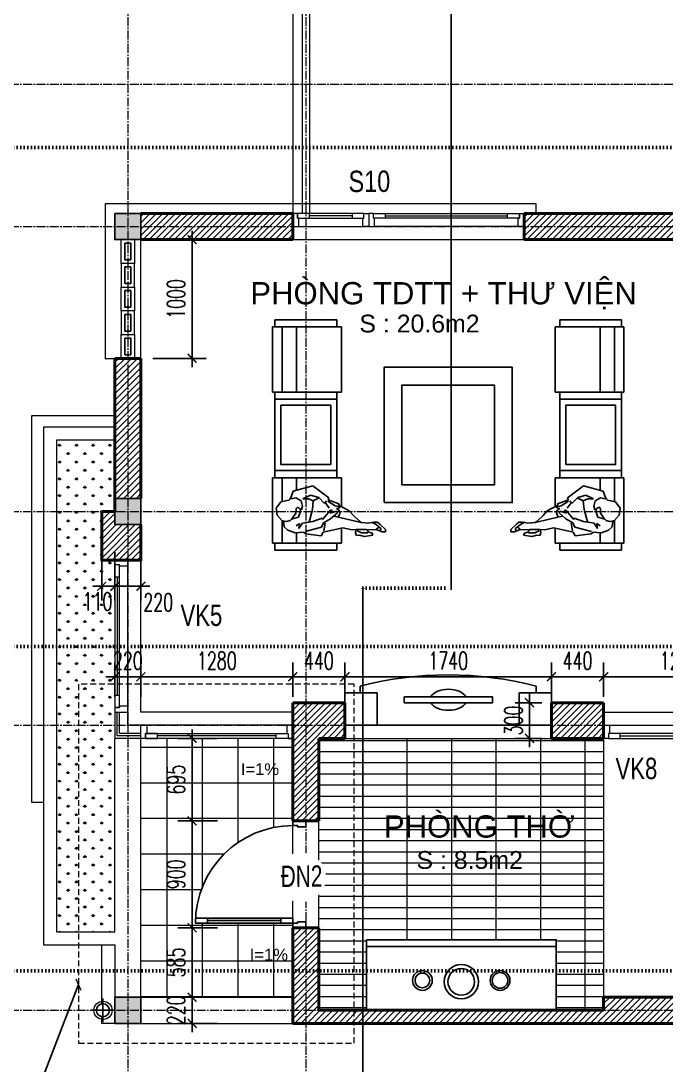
# Model space of a CAD drawing. Header units: millimetres. Extents: x -229618 to 2906, y -178063 to 96806.
# Drawn here: x -209554 to -204117, y -81235 to -72441 of the extents above; entities that cross this region are included whole.
import ezdxf
from ezdxf.enums import TextEntityAlignment as Align

# ---------------------------------------------------------------- set-up
doc = ezdxf.new("R2010")
doc.units = ezdxf.units.MM
doc.header["$LTSCALE"] = 200
doc.header["$MEASUREMENT"] = 0
doc.set_wipeout_variables(frame=1)
doc.header["$PDMODE"] = 3
doc.header["$PDSIZE"] = 50
for name, pattern in [('ACAD_ISO07W100', [3, 0, -3]), ('CENTER2', [1.125, 0.75, -0.125, 0.125, -0.125]), ('DASHED2', [0.375, 0.25, -0.125]), ('HIDDEN2', [0.1875, 0.125, -0.0625])]:
    doc.linetypes.add(name, pattern=pattern)
doc.layers.get('0').update_dxf_attribs({"color": 95, "linetype": 'CONTINUOUS'})
doc.layers.get('DEFPOINTS').update_dxf_attribs({"linetype": 'CONTINUOUS'})
for name, color, linetype, lineweight in [('cat', 1, 'CONTINUOUS', 40), ('hatch', 250, 'CONTINUOUS', 5), ('KH cat', 2, 'HIDDEN2', 50), ('khuat', 8, 'DASHED2', 15), ('nho', 252, 'CONTINUOUS', 15), ('thay', 7, 'CONTINUOUS', 18), ('tim', 18, 'CENTER2', 9)]:
    doc.layers.add(name, color=color, linetype=linetype, lineweight=lineweight)
for name, color, linetype in [('Cayxanh', 99, 'CONTINUOUS'), ('COT', 2, 'CONTINUOUS'), ('CUA', 145, 'CONTINUOUS'), ('DIM', 251, 'CONTINUOUS'), ('NETTHAY', 252, 'CONTINUOUS'), ('NOITHAT', 99, 'CONTINUOUS'), ('TEXT', 33, 'CONTINUOUS'), ('thong ke cua', 7, 'CONTINUOUS')]:
    doc.layers.add(name, color=color, linetype=linetype)
doc.styles.add('Aria H iso', font='Vharial_0.ttf')
doc.styles.add('Arial iso', font='vnarial_0.ttf')
doc.styles.add('Scale', font='vnsimli.shx', dxfattribs={"width": 0.65, "bigfont": 'bigfont.shx'})
doc.styles.add('T3', font='Vhavan_0.ttf', dxfattribs={"width": 0.8})
doc.dimstyles.new('Scale', dxfattribs={"dimscale": 75, "dimtxt": 2, "dimasz": 1, "dimexe": 1.6, "dimexo": 0, "dimgap": 0.8, "dimtad": 1, "dimdec": 0, "dimzin": 0, "dimdsep": 46, "dimtxsty": 'Scale', "dimblk": 'ARCHTICK', "dimcen": 0.1, "dimdle": 1, "dimclrd": 256, "dimclre": 256, "dimclrt": 3, "dimadec": 0, "dimazin": 0, "dimtfac": 1, "dimtdec": 0, "dimtix": 1, "dimtmove": 2, "dimatfit": 3, "dimldrblk": 'ARCHTICK', "dimfxl": 0, "dimtolj": 1, "dimtzin": 0, "dimarcsym": 0})

# ---------------------------------------------------------------- blocks, each defined once
blk = doc.blocks.new('bg-01')
at = {"layer": 'NOITHAT'}
for p, q in [((-540, 1940), (-20, 1940)), ((-540, 1880), (-540, 1940)), ((-20, 1940), (-20, 1880)), ((-580, 1880), (0, 1880)), ((-580, 1753.2), (-580, 1880)), ((-200, 1793.3), (-200, 1880)), ((-80, 1880), (-80, 1693.1)), ((0, 1880), (0, 1330)), ((-951.3, 1765.1), (-952.3, 1787.3)), ((-952.3, 1787.3), (-922.1, 1786.1)), ((-904.1, 1721.9), (-951.3, 1765.1)), ((-922.1, 1786.1), (-899.2, 1775.7)), ((-912, 1768.2), (-912.9, 1756.8)), ((-896.5, 1777.3), (-912, 1768.2)), ((-901.7, 1776.6), (-869.9, 1766.2)), ((-876, 1760.9), (-891.5, 1751.8)), ((-869.9, 1766.2), (-837.7, 1768.4)), ((-846, 1813.9), (-775.3, 1824.3)), ((-838, 1795.8), (-846, 1813.9)), ((-810, 1788), (-838, 1795.8)), ((-837.7, 1768.4), (-792.3, 1765)), ((-792.3, 1765), (-810, 1788)), ((-749, 1793.7), (-803.9, 1793.3)), ((-705.3, 1767.6), (-792.3, 1765)), ((-775.3, 1824.3), (-732.6, 1814.2)), ((-712.4, 1778.4), (-749, 1793.7)), ((-732.6, 1814.2), (-707.3, 1816.2)), ((-707.3, 1816.2), (-698.8, 1792.2)), ((-698.8, 1792.2), (-705.3, 1767.6)), ((-705.3, 1767.6), (-669.8, 1768.3)), ((-669.8, 1768.3), (-591.1, 1751)), ((-591.1, 1751), (-427.3, 1787.9)), ((-431.4, 1777.9), (-443.2, 1712.5)), ((-427.3, 1787.9), (-410, 1819.8)), ((-413.2, 1746.8), (-273.5, 1782.1)), ((-410, 1819.8), (-276.5, 1802.9)), ((-276.5, 1802.9), (-259.3, 1787.9)), ((-259.3, 1787.9), (-190.3, 1794.1)), ((-190.3, 1794.1), (-129.1, 1772.4)), ((-129.1, 1772.4), (-98.1, 1743.8)), ((-912.9, 1756.8), (-892.4, 1740.4)), ((-883.6, 1705.5), (-904.1, 1721.9)), ((-891.5, 1751.8), (-892.4, 1740.4)), ((-892.4, 1740.4), (-871.9, 1724.1)), ((-855.7, 1704.6), (-883.6, 1705.5)), ((-871.9, 1724.1), (-836.8, 1705.4)), ((-835.4, 1708.7), (-855.7, 1704.6)), ((-809.9, 1713.7), (-835.4, 1708.7)), ((-746.4, 1706.6), (-809.9, 1713.7)), ((-731.2, 1696.4), (-746.4, 1706.6)), ((-625.1, 1679.3), (-746.1, 1707.4)), ((-681.1, 1648), (-731.2, 1696.4)), ((-518.5, 1654.1), (-625.1, 1679.3)), ((-545.7, 1626.5), (-489.3, 1677.1)), ((-489.3, 1677.1), (-428.5, 1710.3)), ((-420.3, 1683.4), (-489.2, 1602.8)), ((-428.5, 1710.3), (-413.2, 1746.8)), ((-417.8, 1670.6), (-420.3, 1683.4)), ((-339, 1700.1), (-417.8, 1670.6)), ((-251.2, 1714.1), (-339, 1700.1)), ((-306.9, 1702.3), (-335.4, 1597)), ((-221.7, 1756.5), (-251.2, 1714.1)), ((-227, 1715.7), (-221.7, 1756.5)), ((-199.3, 1735.4), (-227, 1715.7)), ((-160.1, 1679.9), (-218.6, 1661.4)), ((-170.4, 1664.6), (-147.8, 1690.4)), ((-147.8, 1690.4), (-120.9, 1698.6)), ((-120.9, 1698.6), (-98.2, 1696.9)), ((-98.1, 1743.8), (-91.6, 1694.2)), ((-91.6, 1694.2), (-80.2, 1693.3)), ((-80.2, 1693.3), (-38.2, 1644.4)), ((-646.3, 1610), (-681.1, 1648)), ((-557.5, 1561), (-646.3, 1610)), ((-562.8, 1641.5), (-569.3, 1616.8)), ((-569.3, 1616.8), (-553.5, 1598.5)), ((-563.8, 1583.2), (-566.6, 1576.6)), ((-538.3, 1588.2), (-563.8, 1583.2)), ((-552.5, 1656.7), (-562.8, 1641.5)), ((-553.5, 1598.5), (-538.3, 1588.2)), ((-539.9, 1612.3), (-545.7, 1626.5)), ((-482.8, 1627.5), (-539.9, 1612.3)), ((-500.6, 1603.6), (-482.8, 1627.5)), ((-489.2, 1602.8), (-500.6, 1603.6)), ((-444.7, 1541.2), (-476.8, 1585.9)), ((-335.4, 1597), (-341.9, 1525.5)), ((-252.9, 1570.2), (-243.7, 1601.5)), ((-243.7, 1601.5), (-209.9, 1579.6)), ((-232, 1620.1), (-233.7, 1597.4)), ((-218.6, 1661.4), (-232, 1620.1)), ((-209.9, 1579.6), (-197.7, 1590.1)), ((-197.7, 1590.1), (-197, 1628.9)), ((-197, 1628.9), (-170.4, 1664.6)), ((-31.1, 1586.8), (-69.5, 1532.5)), ((-38.2, 1644.4), (-31.1, 1586.8)), ((-580, 1330), (-580, 1573.5)), ((-566.6, 1576.6), (-527.2, 1567.9)), ((-558.3, 1549.7), (-557.5, 1561)), ((-467.2, 1515.4), (-558.3, 1549.7)), ((-527.2, 1567.9), (-466.4, 1526.8)), ((-474.2, 1498.8), (-467.2, 1515.4)), ((-340, 1399.6), (-474.2, 1498.8)), ((-438.6, 1546.4), (-455, 1525.9)), ((-388.5, 1498.1), (-438.6, 1546.4)), ((-319.3, 1476.9), (-388.5, 1498.1)), ((-341.9, 1525.5), (-387.2, 1501.4)), ((-341.9, 1525.5), (-302.1, 1508.7)), ((-255.2, 1508.7), (-319.3, 1476.9)), ((-302.1, 1508.7), (-255.2, 1508.7)), ((-240.2, 1525.8), (-252.9, 1570.2)), ((-196.5, 1499.7), (-240.2, 1525.8)), ((-140.8, 1511.5), (-196.5, 1499.7)), ((-151.6, 1504.3), (-173.3, 1443.1)), ((-138, 1518.2), (-151.6, 1504.3)), ((-69.5, 1532.5), (-138, 1518.2)), ((-80, 1530.3), (-80, 1330)), ((-173.3, 1443.1), (-340, 1399.6)), ((-200, 1330), (-200, 1436.1)), ((0, 1330), (-580, 1330)), ((-540, 1270), (-540, 1330)), ((-20, 1330), (-20, 1270)), ((-20, 1270), (-540, 1270)), ((-20, 670), (-540, 670)), ((-540, 670), (-540, 610)), ((-20, 610), (-20, 670)), ((0, 610), (-580, 610)), ((-580, 610), (-580, 60)), ((-200, 610), (-200, 60)), ((-80, 60), (-80, 610)), ((0, 60), (0, 610)), ((-580, 60), (0, 60)), ((-540, 60), (-540, 0)), ((-540, 0), (-20, 0)), ((-20, 0), (-20, 60))]:
    blk.add_line(p, q, dxfattribs=at)
for points in [[(-540, 1270), (-540, 670), (-20, 670), (-20, 1270)], [(-490, 1220), (-490, 720), (-70, 720), (-70, 1220)]]:
    blk.add_lwpolyline(points, close=True, dxfattribs=at)
blk = doc.blocks.new('A$C683C62BB')
at = {"layer": 'NOITHAT', "linetype": 'Continuous'}
blk.add_lwpolyline([(1032, 370), (1032, 284), (-250, 284), (-250, 370)], close=True, dxfattribs=at)
for start_param, end_param in [(0.284761, 2.856832), (3.426353, 5.998425)]:
    blk.add_ellipse((391, 327), major_axis=(265, 0), ratio=0.577146, start_param=start_param, end_param=end_param, dxfattribs=at)
blk = doc.blocks.new('A$C3A57312A')
at = {"layer": 'NOITHAT'}
for p, q in [((140, 376), (140, 0)), ((140, 376), (516, 376)), ((316, 376), (316, 456)), ((516, 0), (516, 376)), ((2540, 376), (2164, 376)), ((2164, 0), (2164, 376)), ((2364, 376), (2364, 456)), ((2540, 376), (2540, 0)), ((140, 0), (2540, 0))]:
    blk.add_line(p, q, dxfattribs=at)
blk.add_arc((1340, -3519), 4104, 75.5513, 104.4487, dxfattribs=at)
at = {"layer": 'NETTHAY', "xscale": 0.8, "yscale": 0.8, "zscale": 0.8}
blk.add_blockref('A$C683C62BB', (1025, 35), dxfattribs=at)
blk = doc.blocks.new('A$C49A5561F')
at = {"layer": 'CUA'}
blk.add_line((-830, 60), (-210, 60), dxfattribs=at)
for points in [[(-70, 850), (-70, 860), (-110, 860), (-110, 900), (0, 900), (0, 850)], [(-930, 80), (-930, 40), (-110, 40), (-110, 80)], [(-930, 80), (-930, 40), (-830, 40), (-830, 80)], [(-210, 80), (-210, 40), (-110, 40), (-110, 80)], [(-70, 50), (-70, 40), (-110, 40), (-110, 0), (0, 0), (0, 50)]]:
    blk.add_lwpolyline(points, close=True, dxfattribs=at)
blk.add_arc((-110, 40), 820, 90, 180, dxfattribs=at)
blk = doc.blocks.new('_ArchTick')
at = {"color": 0, "linetype": 'ByBlock', "const_width": 0.15}
blk.add_lwpolyline([(-0.5, -0.5), (0.5, 0.5)], dxfattribs=at)
blk = doc.blocks.new('*D1952')
at = {"layer": 'DEFPOINTS', "color": 0, "linetype": 'Continuous'}
for p in [(-208763, -76915.1), (-208543, -76915.1), (-208763, -77202.9)]:
    blk.add_point(p, dxfattribs=at)
at = {"layer": 'DIM', "linetype": 'Continuous', "lineweight": -2}
for p, q in [((-208763, -76915.1), (-208763, -77322.9)), ((-208543, -76915.1), (-208543, -77322.9)), ((-208468, -77202.9), (-208838, -77202.9))]:
    blk.add_line(p, q, dxfattribs=at)
at = {"layer": 'DIM', "linetype": 'Continuous', "lineweight": -2, "xscale": 75, "yscale": 75, "zscale": 75, "rotation": 180}
blk.add_blockref('_ArchTick', (-208763, -77202.9), dxfattribs=at)
at = {"layer": 'DIM', "linetype": 'Continuous', "lineweight": -2, "xscale": 75, "yscale": 75, "zscale": 75}
blk.add_blockref('_ArchTick', (-208543, -77202.9), dxfattribs=at)
at = {"layer": 'DIM', "color": 3, "linetype": 'Continuous', "insert": (-208396.6, -77337.9), "char_height": 150, "attachment_point": 5, "style": 'Scale'}
blk.add_mtext('\\A1;220', dxfattribs=at)
blk = doc.blocks.new('*D1953')
at = {"layer": 'DEFPOINTS', "color": 0, "linetype": 'Continuous'}
for p in [(-208873, -76915.1), (-208763, -76915.1), (-208873, -77202.9)]:
    blk.add_point(p, dxfattribs=at)
at = {"layer": 'DIM', "linetype": 'Continuous', "lineweight": -2}
for p, q in [((-208873, -76915.1), (-208873, -77322.9)), ((-208763, -76915.1), (-208763, -77322.9)), ((-208873, -77202.9), (-208948, -77202.9)), ((-208763, -77202.9), (-208873, -77202.9)), ((-208763, -77202.9), (-208688, -77202.9))]:
    blk.add_line(p, q, dxfattribs=at)
at = {"layer": 'DIM', "linetype": 'Continuous', "lineweight": -2, "xscale": 75, "yscale": 75, "zscale": 75}
blk.add_blockref('_ArchTick', (-208873, -77202.9), dxfattribs=at)
at = {"layer": 'DIM', "linetype": 'Continuous', "lineweight": -2, "xscale": 75, "yscale": 75, "zscale": 75, "rotation": 180}
blk.add_blockref('_ArchTick', (-208763, -77202.9), dxfattribs=at)
at = {"layer": 'DIM', "color": 3, "linetype": 'Continuous', "insert": (-208908.4, -77330.4), "char_height": 150, "attachment_point": 5, "style": 'Scale'}
blk.add_mtext('\\A1;110', dxfattribs=at)
blk = doc.blocks.new('*D1959')
at = {"layer": 'DEFPOINTS', "color": 0, "linetype": 'Continuous'}
for p in [(-204643, -77964.7), (-204643, -78132.4), (-203363, -78132.4)]:
    blk.add_point(p, dxfattribs=at)
at = {"layer": 'DIM', "linetype": 'Continuous', "lineweight": -2}
for p, q in [((-204643, -78132.4), (-204643, -77844.7)), ((-203363, -78132.4), (-203363, -77844.7)), ((-203288, -77964.7), (-204718, -77964.7))]:
    blk.add_line(p, q, dxfattribs=at)
at = {"layer": 'DIM', "linetype": 'Continuous', "lineweight": -2, "xscale": 75, "yscale": 75, "zscale": 75, "rotation": 180}
blk.add_blockref('_ArchTick', (-204643, -77964.7), dxfattribs=at)
at = {"layer": 'DIM', "linetype": 'Continuous', "lineweight": -2, "xscale": 75, "yscale": 75, "zscale": 75}
blk.add_blockref('_ArchTick', (-203363, -77964.7), dxfattribs=at)
at = {"layer": 'DIM', "color": 3, "linetype": 'Continuous', "insert": (-204003, -77829.7), "char_height": 150, "attachment_point": 5, "style": 'Scale'}
blk.add_mtext('\\A1;1280', dxfattribs=at)
blk = doc.blocks.new('*D1960')
at = {"layer": 'DEFPOINTS', "color": 0, "linetype": 'Continuous'}
for p in [(-205083, -77964.7), (-205083, -78132.4), (-204643, -78132.4)]:
    blk.add_point(p, dxfattribs=at)
at = {"layer": 'DIM', "linetype": 'Continuous', "lineweight": -2}
for p, q in [((-205083, -78132.4), (-205083, -77844.7)), ((-204643, -78132.4), (-204643, -77844.7)), ((-204568, -77964.7), (-205158, -77964.7))]:
    blk.add_line(p, q, dxfattribs=at)
at = {"layer": 'DIM', "linetype": 'Continuous', "lineweight": -2, "xscale": 75, "yscale": 75, "zscale": 75, "rotation": 180}
blk.add_blockref('_ArchTick', (-205083, -77964.7), dxfattribs=at)
at = {"layer": 'DIM', "linetype": 'Continuous', "lineweight": -2, "xscale": 75, "yscale": 75, "zscale": 75}
blk.add_blockref('_ArchTick', (-204643, -77964.7), dxfattribs=at)
at = {"layer": 'DIM', "color": 3, "linetype": 'Continuous', "insert": (-204863, -77829.7), "char_height": 150, "attachment_point": 5, "style": 'Scale'}
blk.add_mtext('\\A1;440', dxfattribs=at)
blk = doc.blocks.new('*D1961')
at = {"layer": 'DEFPOINTS', "color": 0, "linetype": 'Continuous'}
for p in [(-206823, -77964.7), (-206823, -78132.4), (-205083, -78132.4)]:
    blk.add_point(p, dxfattribs=at)
at = {"layer": 'DIM', "linetype": 'Continuous', "lineweight": -2}
for p, q in [((-206823, -78132.4), (-206823, -77844.7)), ((-205083, -78132.4), (-205083, -77844.7)), ((-205008, -77964.7), (-206898, -77964.7))]:
    blk.add_line(p, q, dxfattribs=at)
at = {"layer": 'DIM', "linetype": 'Continuous', "lineweight": -2, "xscale": 75, "yscale": 75, "zscale": 75, "rotation": 180}
blk.add_blockref('_ArchTick', (-206823, -77964.7), dxfattribs=at)
at = {"layer": 'DIM', "linetype": 'Continuous', "lineweight": -2, "xscale": 75, "yscale": 75, "zscale": 75}
blk.add_blockref('_ArchTick', (-205083, -77964.7), dxfattribs=at)
at = {"layer": 'DIM', "color": 3, "linetype": 'Continuous', "insert": (-205953, -77829.7), "char_height": 150, "attachment_point": 5, "style": 'Scale'}
blk.add_mtext('\\A1;1740', dxfattribs=at)
blk = doc.blocks.new('*D1962')
at = {"layer": 'DEFPOINTS', "color": 0, "linetype": 'Continuous'}
for p in [(-207263, -77964.7), (-207263, -78132.4), (-206823, -78132.4)]:
    blk.add_point(p, dxfattribs=at)
at = {"layer": 'DIM', "linetype": 'Continuous', "lineweight": -2}
for p, q in [((-207263, -78132.4), (-207263, -77844.7)), ((-206823, -78132.4), (-206823, -77844.7)), ((-206748, -77964.7), (-207338, -77964.7))]:
    blk.add_line(p, q, dxfattribs=at)
at = {"layer": 'DIM', "linetype": 'Continuous', "lineweight": -2, "xscale": 75, "yscale": 75, "zscale": 75, "rotation": 180}
blk.add_blockref('_ArchTick', (-207263, -77964.7), dxfattribs=at)
at = {"layer": 'DIM', "linetype": 'Continuous', "lineweight": -2, "xscale": 75, "yscale": 75, "zscale": 75}
blk.add_blockref('_ArchTick', (-206823, -77964.7), dxfattribs=at)
at = {"layer": 'DIM', "color": 3, "linetype": 'Continuous', "insert": (-207043, -77829.7), "char_height": 150, "attachment_point": 5, "style": 'Scale'}
blk.add_mtext('\\A1;440', dxfattribs=at)
blk = doc.blocks.new('*D1963')
at = {"layer": 'DEFPOINTS', "color": 0, "linetype": 'Continuous'}
for p in [(-208543, -77964.7), (-208543, -78132.4), (-207263, -78132.4)]:
    blk.add_point(p, dxfattribs=at)
at = {"layer": 'DIM', "linetype": 'Continuous', "lineweight": -2}
for p, q in [((-208543, -78132.4), (-208543, -77844.7)), ((-207263, -78132.4), (-207263, -77844.7)), ((-207188, -77964.7), (-208618, -77964.7))]:
    blk.add_line(p, q, dxfattribs=at)
at = {"layer": 'DIM', "linetype": 'Continuous', "lineweight": -2, "xscale": 75, "yscale": 75, "zscale": 75, "rotation": 180}
blk.add_blockref('_ArchTick', (-208543, -77964.7), dxfattribs=at)
at = {"layer": 'DIM', "linetype": 'Continuous', "lineweight": -2, "xscale": 75, "yscale": 75, "zscale": 75}
blk.add_blockref('_ArchTick', (-207263, -77964.7), dxfattribs=at)
at = {"layer": 'DIM', "color": 3, "linetype": 'Continuous', "insert": (-207903, -77829.7), "char_height": 150, "attachment_point": 5, "style": 'Scale'}
blk.add_mtext('\\A1;1280', dxfattribs=at)
blk = doc.blocks.new('*D1964')
at = {"layer": 'DEFPOINTS', "color": 0, "linetype": 'Continuous'}
for p in [(-208763, -77964.7), (-208763, -78132.4), (-208543, -78132.4)]:
    blk.add_point(p, dxfattribs=at)
at = {"layer": 'DIM', "linetype": 'Continuous', "lineweight": -2}
for p, q in [((-208763, -78132.4), (-208763, -77844.7)), ((-208543, -78132.4), (-208543, -77844.7)), ((-208763, -77964.7), (-208838, -77964.7)), ((-208543, -77964.7), (-208763, -77964.7)), ((-208543, -77964.7), (-208468, -77964.7))]:
    blk.add_line(p, q, dxfattribs=at)
at = {"layer": 'DIM', "linetype": 'Continuous', "lineweight": -2, "xscale": 75, "yscale": 75, "zscale": 75}
blk.add_blockref('_ArchTick', (-208763, -77964.7), dxfattribs=at)
at = {"layer": 'DIM', "linetype": 'Continuous', "lineweight": -2, "xscale": 75, "yscale": 75, "zscale": 75, "rotation": 180}
blk.add_blockref('_ArchTick', (-208543, -77964.7), dxfattribs=at)
at = {"layer": 'DIM', "color": 3, "linetype": 'Continuous', "insert": (-208653, -77829.7), "char_height": 150, "attachment_point": 5, "style": 'Scale'}
blk.add_mtext('\\A1;220', dxfattribs=at)
blk = doc.blocks.new('*D1965')
at = {"layer": 'DEFPOINTS', "color": 0, "linetype": 'Continuous'}
for p in [(-208111.6, -80663.2), (-207896.9, -80663.2), (-207896.9, -80883.2)]:
    blk.add_point(p, dxfattribs=at)
at = {"layer": 'DIM', "linetype": 'Continuous', "lineweight": -2}
for p, q in [((-208111.6, -80663.2), (-208111.6, -80588.2)), ((-207896.9, -80663.2), (-208231.6, -80663.2)), ((-208111.6, -80883.2), (-208111.6, -80663.2)), ((-207896.9, -80883.2), (-208231.6, -80883.2)), ((-208111.6, -80883.2), (-208111.6, -80958.2))]:
    blk.add_line(p, q, dxfattribs=at)
at = {"layer": 'DIM', "linetype": 'Continuous', "lineweight": -2, "xscale": 75, "yscale": 75, "zscale": 75}
for p, rotation in [((-208111.6, -80663.2), 270), ((-208111.6, -80883.2), 90)]:
    blk.add_blockref('_ArchTick', p, dxfattribs=dict(at, rotation=rotation))
at = {"layer": 'DIM', "color": 3, "linetype": 'Continuous', "insert": (-208246.6, -80773.2), "char_height": 150, "attachment_point": 5, "rotation": 90, "style": 'Scale'}
blk.add_mtext('\\A1;220', dxfattribs=at)
blk = doc.blocks.new('*D1966')
at = {"layer": 'DEFPOINTS', "color": 0, "linetype": 'Continuous'}
for p in [(-208111.6, -80078.2), (-207896.9, -80078.2), (-207896.9, -80663.2)]:
    blk.add_point(p, dxfattribs=at)
at = {"layer": 'DIM', "linetype": 'Continuous', "lineweight": -2}
for p, q in [((-208111.6, -80738.2), (-208111.6, -80003.2)), ((-207896.9, -80078.2), (-208231.6, -80078.2)), ((-207896.9, -80663.2), (-208231.6, -80663.2))]:
    blk.add_line(p, q, dxfattribs=at)
at = {"layer": 'DIM', "linetype": 'Continuous', "lineweight": -2, "xscale": 75, "yscale": 75, "zscale": 75}
for p, rotation in [((-208111.6, -80078.2), 90), ((-208111.6, -80663.2), 270)]:
    blk.add_blockref('_ArchTick', p, dxfattribs=dict(at, rotation=rotation))
at = {"layer": 'DIM', "color": 3, "linetype": 'Continuous', "insert": (-208246.6, -80370.7), "char_height": 150, "attachment_point": 5, "rotation": 90, "style": 'Scale'}
blk.add_mtext('\\A1;585', dxfattribs=at)
blk = doc.blocks.new('*D1967')
at = {"layer": 'DEFPOINTS', "color": 0, "linetype": 'Continuous'}
for p in [(-208111.6, -79178.2), (-207896.9, -79178.2), (-207896.9, -80078.2)]:
    blk.add_point(p, dxfattribs=at)
at = {"layer": 'DIM', "linetype": 'Continuous', "lineweight": -2}
for p, q in [((-208111.6, -80153.2), (-208111.6, -79103.2)), ((-207896.9, -79178.2), (-208231.6, -79178.2)), ((-207896.9, -80078.2), (-208231.6, -80078.2))]:
    blk.add_line(p, q, dxfattribs=at)
at = {"layer": 'DIM', "linetype": 'Continuous', "lineweight": -2, "xscale": 75, "yscale": 75, "zscale": 75}
for p, rotation in [((-208111.6, -79178.2), 90), ((-208111.6, -80078.2), 270)]:
    blk.add_blockref('_ArchTick', p, dxfattribs=dict(at, rotation=rotation))
at = {"layer": 'DIM', "color": 3, "linetype": 'Continuous', "insert": (-208246.6, -79628.2), "char_height": 150, "attachment_point": 5, "rotation": 90, "style": 'Scale'}
blk.add_mtext('\\A1;900', dxfattribs=at)
blk = doc.blocks.new('*D1968')
at = {"layer": 'DEFPOINTS', "color": 0, "linetype": 'Continuous'}
for p in [(-208111.6, -78483.2), (-207896.9, -78483.2), (-207896.9, -79178.2)]:
    blk.add_point(p, dxfattribs=at)
at = {"layer": 'DIM', "linetype": 'Continuous', "lineweight": -2}
for p, q in [((-208111.6, -79253.2), (-208111.6, -78408.2)), ((-207896.9, -78483.2), (-208231.6, -78483.2)), ((-207896.9, -79178.2), (-208231.6, -79178.2))]:
    blk.add_line(p, q, dxfattribs=at)
at = {"layer": 'DIM', "linetype": 'Continuous', "lineweight": -2, "xscale": 75, "yscale": 75, "zscale": 75}
for p, rotation in [((-208111.6, -78483.2), 90), ((-208111.6, -79178.2), 270)]:
    blk.add_blockref('_ArchTick', p, dxfattribs=dict(at, rotation=rotation))
at = {"layer": 'DIM', "color": 3, "linetype": 'Continuous', "insert": (-208246.6, -78830.7), "char_height": 150, "attachment_point": 5, "rotation": 90, "style": 'Scale'}
blk.add_mtext('\\A1;695', dxfattribs=at)
blk = doc.blocks.new('*D1969')
at = {"layer": 'DEFPOINTS', "color": 0, "linetype": 'Continuous'}
for p in [(-208441.7, -74283.2), (-208111.6, -74283.2), (-208441.7, -75283.2)]:
    blk.add_point(p, dxfattribs=at)
at = {"layer": 'DIM', "linetype": 'Continuous', "lineweight": -2}
for p, q in [((-208111.6, -75358.2), (-208111.6, -74208.2)), ((-208441.7, -74283.2), (-207991.6, -74283.2)), ((-208441.7, -75283.2), (-207991.6, -75283.2))]:
    blk.add_line(p, q, dxfattribs=at)
at = {"layer": 'DIM', "linetype": 'Continuous', "lineweight": -2, "xscale": 75, "yscale": 75, "zscale": 75}
for p, rotation in [((-208111.6, -74283.2), 90), ((-208111.6, -75283.2), 270)]:
    blk.add_blockref('_ArchTick', p, dxfattribs=dict(at, rotation=rotation))
at = {"layer": 'DIM', "color": 3, "linetype": 'Continuous', "insert": (-208246.6, -74783.2), "char_height": 150, "attachment_point": 5, "rotation": 90, "style": 'Scale'}
blk.add_mtext('\\A1;1000', dxfattribs=at)
blk = doc.blocks.new('*D1971')
at = {"layer": 'DEFPOINTS', "color": 0, "linetype": 'Continuous'}
for p in [(-205268.3, -78183.2), (-205162.8, -78183.2), (-205162.8, -78483.2)]:
    blk.add_point(p, dxfattribs=at)
at = {"layer": 'DIM', "linetype": 'Continuous', "lineweight": -2}
for p, q in [((-205268.3, -78183.2), (-205268.3, -78108.2)), ((-205162.8, -78183.2), (-205388.3, -78183.2)), ((-205268.3, -78483.2), (-205268.3, -78183.2)), ((-205162.8, -78483.2), (-205388.3, -78483.2)), ((-205268.3, -78483.2), (-205268.3, -78558.2))]:
    blk.add_line(p, q, dxfattribs=at)
at = {"layer": 'DIM', "linetype": 'Continuous', "lineweight": -2, "xscale": 75, "yscale": 75, "zscale": 75}
for p, rotation in [((-205268.3, -78183.2), 270), ((-205268.3, -78483.2), 90)]:
    blk.add_blockref('_ArchTick', p, dxfattribs=dict(at, rotation=rotation))
at = {"layer": 'DIM', "color": 3, "linetype": 'Continuous', "insert": (-205403.3, -78333.2), "char_height": 150, "attachment_point": 5, "rotation": 90, "style": 'Scale'}
blk.add_mtext('\\A1;300', dxfattribs=at)
blk = doc.blocks.new('tn')
at = {"layer": 'DIM', "linetype": 'Continuous'}
for p, q in [((-0.4, 100), (-0.4, -100)), ((99.6, 0), (-99.6, 0))]:
    blk.add_line(p, q, dxfattribs=at)
at = {"layer": 'TEXT', "linetype": 'Continuous'}
blk.add_circle((-0.4, 0), 55, dxfattribs=at)
blk = doc.blocks.new('kh cua')
at = {"ltscale": 600}
blk.add_wipeout([(0, 210.4), (-65, 200.1), (-123.6, 170.2), (-170.2, 123.6), (-200.1, 65), (-210.4, 0), (-200.1, -65), (-170.2, -123.6), (-123.6, -170.2), (-65, -200.1), (0, -210.4), (65, -200.1), (123.6, -170.2), (170.2, -123.6), (200.1, -65), (210.4, 0), (200.1, 65), (170.2, 123.6), (123.6, 170.2), (65, 200.1)], dxfattribs=at).dxf.layer = 'thong ke cua'
at = {"layer": 'thong ke cua', "color": 1, "style": 'T3', "width": 0.973787}
blk.add_attdef('AA', text='', height=180, rotation=0.31566, dxfattribs=at).set_placement((-171.5, -80.9), (179.8, -78.9), align=Align.FIT)

msp = doc.modelspace()

# ---------------------------------------------------------------- hatches: boundary and pattern name
at = {"layer": 'Cayxanh', "linetype": 'Continuous'}
h = msp.add_hatch(dxfattribs=at)
h.set_pattern_fill('GRASS', color=256, scale=100, style=0)
h.set_pattern_definition([(270, (28077.07, -152656.78), (-70.710678, -70.710678), [18.75, -122.671356]), (315, (28077.07, -152656.78), (-70.71068, -70.71068), [18.75, -81.25]), (225, (28077.07, -152656.78), (-70.71068, 70.71068), [18.75, -81.25])])
h.paths.add_polyline_path([(-208763, -78483.2), (-208763, -80113.2), (-209253, -80113.2), (-209253, -75973.2), (-208763, -75973.2), (-208763, -76573.2), (-208873, -76573.2), (-208873, -76983.2), (-208763, -76983.2)])
at = {"layer": 'hatch', "linetype": 'Continuous'}
h = msp.add_hatch(dxfattribs=at)
h.set_pattern_fill('ANSI31', color=256, scale=300, style=0)
h.set_pattern_definition([(45, (-235340.12, -37193.56), (-26.516504, 26.516504), [])])
h.paths.add_polyline_path([(-204643, -74063.2), (-205313, -74063.2), (-205313, -74283.2), (-204643, -74283.2)])
h.paths.add_polyline_path([(-199653, -73083.2), (-200743, -73083.2), (-200743, -72973.2), (-199653, -72973.2)])
h.paths.add_polyline_path([(-199653, -72973.2), (-200743, -72973.2), (-200743, -72863.2), (-199653, -72863.2)])
h.paths.add_polyline_path([(-203443, -74283.2), (-203473, -74283.2), (-203473, -74063.2), (-203443, -74063.2)])
h.paths.add_polyline_path([(-200743, -76383.2), (-200963, -76383.2), (-200963, -76353.2), (-200743, -76353.2)])
h.paths.add_polyline_path([(-196763, -76683.2), (-198643, -76683.2), (-198643, -76968.2), (-198863, -76968.2), (-198863, -76683.2), (-199053, -76683.2), (-199053, -76573.2), (-198863, -76573.2), (-198863, -76463.2), (-196763, -76463.2)])
h.paths.add_polyline_path([(-195343, -76463.2), (-195563, -76463.2), (-195563, -75263.2), (-195343, -75263.2)])
h.paths.add_polyline_path([(-196543, -75863.2), (-196763, -75863.2), (-196763, -73083.2), (-196543, -73083.2)])
h.paths.add_polyline_path([(-196763, -73083.2), (-197853, -73083.2), (-197853, -72863.2), (-196763, -72863.2)])
h.paths.add_polyline_path([(-200963, -73083.2), (-202273, -73083.2), (-202273, -72863.2), (-200963, -72863.2)])
h.paths.add_polyline_path([(-200743, -76353.2), (-200963, -76353.2), (-200963, -76138.2), (-200853, -76138.2), (-200853, -73083.2), (-200743, -73083.2)])
h.paths.add_polyline_path([(-199953, -76683.2), (-200743, -76683.2), (-200743, -76463.2), (-200143, -76463.2), (-200143, -76573.2), (-199953, -76573.2)])
h.paths.add_polyline_path([(-203143, -74813.2), (-203363, -74813.2), (-203363, -74283.2), (-203143, -74283.2)])
h.paths.add_polyline_path([(-207263, -74283.2), (-208543, -74283.2), (-208543, -74063.2), (-207263, -74063.2)])
h.paths.add_polyline_path([(-204643, -74063.2), (-203473, -74063.2), (-203473, -74283.2), (-204643, -74283.2)])
h.paths.add_polyline_path([(-208873, -75283.2), (-208763, -75283.2), (-208873, -75291)])
h.paths.add_polyline_path([(-208763, -76463.2), (-208763, -75283.2), (-208543, -75283.2), (-208543, -76463.2)])
h.paths.add_polyline_path([(-208873, -76983.2), (-208873, -76573.2), (-208763, -76573.2), (-208763, -76683.2), (-208543, -76683.2), (-208543, -76983.2)])
h.paths.add_polyline_path([(-196763, -76463.3), (-196543, -76463.3), (-196543, -76683.3), (-196763, -76683.3)])
h.paths.add_polyline_path([(-203363, -74283.2), (-203443, -74283.2), (-203443, -74063.2), (-203363, -74063.2)])
h.paths.add_polyline_path([(-200963, -76463.2), (-200963, -76383.2), (-200743, -76383.2), (-200743, -76463.2)])
h = msp.add_hatch(dxfattribs=at)
h.set_pattern_fill('BT', color=256, scale=100, style=0)
h.set_pattern_definition([(0, (83.29, 12.83), (0, 100), [0, -100]), (0, (12.65, 56.06), (0, 100), [0, -100]), (0, (15.78, 38.46), (0, 100), [0, -100]), (0, (51, 46.67), (0, 100), [0, -100]), (0, (32.02, 75.43), (0, 100), [0, -100]), (0, (26.93, 62.72), (0, 100), [0, -100]), (0, (35.94, 84.04), (0, 100), [0, -100]), (0, (22.04, 92.45), (0, 100), [0, -100]), (0, (41.22, 70.54), (0, 100), [0, -100]), (0, (9.13, 70.93), (0, 100), [0, -100]), (0, (73.12, 71.32), (0, 100), [0, -100]), (0, (87.6, 74.06), (0, 100), [0, -100]), (0, (80.16, 63.89), (0, 100), [0, -100]), (0, (82.32, 50.2), (0, 100), [0, -100]), (0, (56.29, 62.13), (0, 100), [0, -100]), (0, (55.51, 34.55), (0, 100), [0, -100]), (0, (55.51, 25.94), (0, 100), [0, -100]), (0, (8.15, 23.98), (0, 100), [0, -100]), (0, (47.68, 35.72), (0, 100), [0, -100]), (0, (48.07, 2.46), (0, 100), [0, -100]), (0, (37.31, 23.79), (0, 100), [0, -100]), (0, (38.09, 14), (0, 100), [0, -100]), (0, (25.17, 6.77), (0, 100), [0, -100]), (0, (31.83, 20.07), (0, 100), [0, -100]), (0, (27.13, 24.18), (0, 100), [0, -100]), (45, (79.99, 21.105), (0, 100.00003), [8, -133.4214]), (135, (85.65, 26.76), (-100.00003, 0), [8, -133.4214]), (270, (79.99, 32.42), (100, -2e-14), [11.3137, -88.6863]), (180, (76.52, 22.38), (-1e-14, -100), [12, -88]), (270, (64.52, 22.38), (100, -2e-14), [12, -88]), (45, (64.52, 10.38), (0, 100.00003), [16.9706, -124.4508]), (90, (39.51, 29.29), (-100, 6e-15), [16.8, -83.2]), (180, (39.51, 46.09), (-1e-14, -100), [16.8, -83.2]), (315, (22.714, 46.095), (100.00003, -2e-14), [23.7588, -117.6626]), (135, (25.28, 11.31), (-100.00003, 0), [7, -134.4214]), (225, (20.33, 16.26), (-1e-14, -100.00003), [7, -134.4214]), (0, (15.38, 11.31), (0, 100), [9.8995, -90.1005]), (0, (61.83, 78.92), (0, 100), [13.75, -86.25]), (90, (75.58, 78.92), (-100, 6e-15), [13.75, -86.25]), (225, (75.584, 92.67), (-1e-14, -100.00003), [19.4454, -121.9759]), (270, (50.27, 80.91), (100, -2e-14), [12.5, -87.5]), (0, (50.27, 68.41), (0, 100), [12.5, -87.5]), (135, (62.77, 68.41), (-100.00003, 0), [17.6777, -123.7437]), (45, (56.63, 84.76), (0, 100.00003), [8.5, -132.9214]), (135, (62.64, 90.77), (-100.00003, 0), [8.5, -132.9214]), (270, (56.63, 96.78), (100, -2e-14), [12.0208, -87.9792]), (135, (17.366, 77.56), (-100.00003, 0), [14.1421, -127.2792]), (0, (7.37, 77.56), (0, 100), [10, -90]), (270, (7.37, 87.56), (100, -2e-14), [10, -90]), (45, (0, 0), (-49.497475, 49.497475), []), (45, (35, 0), (-49.497475, 49.497475), [])])
h.paths.add_polyline_path([(-208763, -74063.2), (-208543, -74063.2), (-208543, -74283.2), (-208763, -74283.2)])
h.paths.add_polyline_path([(-208763, -80663.2), (-208543, -80663.2), (-208543, -80883.2), (-208763, -80883.2)])
h.paths.add_polyline_path([(-208763, -76683.2), (-208543, -76683.2), (-208543, -76463.2), (-208763, -76463.2)])
h.paths.add_polyline_path([(-195563, -76463.2), (-195343, -76463.2), (-195343, -76683.2), (-195563, -76683.2)])
h.paths.add_polyline_path([(-195563, -80663.2), (-195343, -80663.2), (-195343, -80883.2), (-195563, -80883.2)])
h.paths.add_polyline_path([(-196763, -72863.2), (-196543, -72863.2), (-196543, -73083.2), (-196763, -73083.2)])
h.paths.add_polyline_path([(-203363, -80883.2), (-203363, -80663.2), (-203143, -80663.2), (-203143, -80883.2)])
h.paths.add_polyline_path([(-200743, -80663.2), (-200743, -80883.2), (-200963, -80883.2), (-200963, -80663.2)])
h.paths.add_polyline_path([(-203363, -74283.2), (-203363, -74063.2), (-203143, -74063.2), (-203143, -74283.2)])
h.paths.add_polyline_path([(-200743, -72863.2), (-200743, -73083.2), (-200963, -73083.2), (-200963, -72863.2)])
h.paths.add_polyline_path([(-200963, -76463.2), (-200743, -76463.2), (-200743, -76683.2), (-200963, -76683.2)])
h.paths.add_polyline_path([(-203363, -78263.2), (-203143, -78263.2), (-203143, -78483.2), (-203363, -78483.2)])
h = msp.add_hatch(dxfattribs=at)
h.set_pattern_fill('ANSI31', color=256, scale=300, style=0)
h.set_pattern_definition([(45, (-235340.12, -76518.56), (-26.516504, 26.516504), [])])
h.paths.add_polyline_path([(-203143, -80663.2), (-203253, -80663.2), (-203253, -79383.2), (-203143, -79383.2)])
h.paths.add_polyline_path([(-200633, -80883.2), (-200663, -80883.2), (-200663, -80663.2), (-200633, -80663.2)], flags=17)
h.paths.add_polyline_path([(-203443, -80883.2), (-203473, -80883.2), (-203473, -80663.2), (-203443, -80663.2)])
h.paths.add_polyline_path([(-198643, -80663.2), (-198863, -80663.2), (-198863, -80563.2), (-198643, -80563.2)], flags=17)
h.paths.add_polyline_path([(-207043, -80773.2), (-204643, -80773.2), (-204643, -80663.2), (-203473, -80663.2), (-203473, -80883.2), (-207263, -80883.2), (-207263, -80078.2), (-207043, -80078.2)])
h.paths.add_polyline_path([(-200963, -80883.2), (-203143, -80883.2), (-203143, -80663.2), (-200963, -80663.2)])
h.paths.add_polyline_path([(-194743, -80063.2), (-195563, -80063.2), (-195563, -79843.2), (-194743, -79843.2)])
h.paths.add_polyline_path([(-203143, -76683.2), (-203363, -76683.2), (-203363, -76138.2), (-203143, -76138.2)])
h.paths.add_polyline_path([(-207263, -78183.2), (-206823, -78183.2), (-206823, -78483.2), (-207043, -78483.2), (-207043, -79178.2), (-207263, -79178.2)])
h.paths.add_polyline_path([(-205083, -78183.2), (-204643, -78183.2), (-204643, -78483.2), (-205083, -78483.2)])
h.paths.add_polyline_path([(-198863, -79563.2), (-198863, -77868.2), (-198643, -77868.2), (-198643, -79563.2)])
h.paths.add_polyline_path([(-200963, -78293.2), (-200853, -78293.2), (-200853, -80283.2), (-199963, -80283.2), (-199963, -80663.2), (-198643, -80663.2), (-198643, -80883.2), (-200633, -80883.2), (-200633, -80663.2), (-200073, -80663.2), (-200073, -80393.2), (-200853, -80393.2), (-200853, -80663.2), (-200963, -80663.2)])
h.paths.add_polyline_path([(-200743, -78293.2), (-200963, -78293.2), (-200963, -78183.2), (-200743, -78183.2)])
h.paths.add_polyline_path([(-199993, -78293.2), (-198863, -78293.2), (-198863, -78183.2), (-199993, -78183.2)])
h.paths.add_polyline_path([(-203363, -80883.2), (-203443, -80883.2), (-203443, -80663.2), (-203363, -80663.2)])
h.paths.add_polyline_path([(-200663, -80883.2), (-200743, -80883.2), (-200743, -80663.2), (-200663, -80663.2)], flags=17)
h.paths.add_polyline_path([(-198642.7, -80773.2), (-195563, -80773.2), (-195563, -80883.2), (-198642.7, -80883.2)])
h = msp.add_hatch(dxfattribs=at)
h.set_pattern_fill('ANSI37', color=256, scale=2400, angle=45, style=0)
h.set_pattern_definition([(270, (28077.07, -152656.78), (-300, -6e-14), []), (180, (28077.07, -152656.78), (-6e-14, 300), [])])
h.paths.add_polyline_path([(-207263, -80663.2), (-208543, -80663.2), (-208543, -80223.2), (-208543, -78483.2), (-207263, -78483.2), (-207263, -79178.2), (-207263, -79218.2, 0.399992), (-208082.1, -79998.2), (-208083, -79998.2), (-208083, -80038.2), (-207263, -80038.2), (-207263, -80078.2)])
h = msp.add_hatch(dxfattribs=at)
h.set_pattern_fill('GRATE', color=256, scale=3000, style=0)
h.set_pattern_definition([(0, (28077.07, -152656.78), (0, -93.75), []), (270, (28077.07, -152656.78), (-375, -2e-14), [])])
h.paths.add_polyline_path([(-204643, -80773.2), (-205043, -80773.2), (-205043, -80179.7), (-206643, -80179.7), (-206643, -80773.2), (-207043, -80773.2), (-207043, -80078.2), (-207043, -79178.2), (-207043, -78483.2), (-204643, -78483.2)])

# ---------------------------------------------------------------- linework, layer by layer
at = {"layer": 'cat', "linetype": 'Continuous'}
for p, q in [((-208543, -74063.2), (-207263, -74063.2)), ((-207263, -74063.2), (-208543, -74063.2)), ((-207263, -74063.2), (-207263, -74283.2)), ((-205313, -74283.2), (-205313, -74063.2)), ((-205313, -74063.2), (-203143, -74063.2)), ((-207263, -74283.2), (-208543, -74283.2)), ((-207263, -74283.2), (-208543, -74283.2)), ((-205313, -74283.2), (-203363, -74283.2)), ((-208543, -75283.2), (-208763, -75283.2)), ((-208543, -76463.2), (-208543, -75283.2)), ((-207263, -78183.2), (-207263, -79178.2)), ((-207263, -78183.2), (-206823, -78183.2)), ((-206823, -78183.2), (-206823, -78483.2)), ((-205083, -78183.2), (-204643, -78183.2)), ((-205083, -78483.2), (-205083, -78183.2)), ((-204643, -78183.2), (-204643, -78483.2)), ((-207043, -78483.2), (-207043, -79178.2)), ((-207043, -78483.2), (-206823, -78483.2)), ((-205083, -78483.2), (-204643, -78483.2)), ((-207043, -79178.2), (-207263, -79178.2)), ((-207263, -80078.2), (-207263, -80883.2)), ((-207043, -80078.2), (-207263, -80078.2)), ((-207043, -80078.2), (-207043, -80773.2)), ((-203363, -80663.2), (-204643, -80663.2)), ((-204643, -80663.2), (-204643, -80773.2)), ((-204643, -80773.2), (-207043, -80773.2)), ((-203363, -80883.2), (-207263, -80883.2))]:
    msp.add_line(p, q, dxfattribs=at)
msp.add_lwpolyline([(-208763, -75283.2), (-208763, -76573.2), (-208873, -76573.2), (-208873, -76983.2), (-208543, -76983.2), (-208543, -76683.2)], dxfattribs=at)
at = {"layer": 'COT', "linetype": 'Continuous'}
for points in [[(-208763, -74063.2), (-208543, -74063.2), (-208543, -74283.2), (-208763, -74283.2)], [(-208763, -76683.2), (-208543, -76683.2), (-208543, -76463.2), (-208763, -76463.2)], [(-208763, -80663.2), (-208543, -80663.2), (-208543, -80883.2), (-208763, -80883.2)]]:
    msp.add_lwpolyline(points, close=True, dxfattribs=at)
at = {"layer": 'hatch', "linetype": 'Continuous'}
msp.add_line((-204643, -78483.2), (-204643, -80773.2), dxfattribs=at)
at = {"layer": 'KH cat', "linetype": 'ACAD_ISO07W100', "ltscale": 0.05}
for p, q in [((-205926.9, -77219.2), (-205926.9, -68546.2)), ((-212174.8, -73507.6), (-191735.6, -73507.6)), ((-206673.9, -83480.8), (-206673.9, -77219.2)), ((-206673.9, -77219.2), (-205926.9, -77219.2)), ((-212174.8, -77710.8), (-191735.6, -77710.8)), ((-212174.8, -80441), (-191735.6, -80441))]:
    msp.add_line(p, q, dxfattribs=at)
at = {"layer": 'nho', "linetype": 'Continuous'}
for p, q in [((-206763, -74083.2), (-207123, -74083.2)), ((-206483, -74083.2), (-205453, -74083.2)), ((-207213, -74173.2), (-206673, -74173.2)), ((-206623, -74173.2), (-206623, -74173.2)), ((-205363, -74173.2), (-206573, -74173.2)), ((-208743, -77123.2), (-208743, -78123.2)), ((-204643, -78373.2), (-203363, -78373.2)), ((-207403, -78463.2), (-208403, -78463.2)), ((-204503, -78463.2), (-203503, -78463.2)), ((-207263, -80078.2), (-207263, -79178.2)), ((-207043, -79178.2), (-207043, -79178.2)), ((-207043, -80078.2), (-207043, -79178.2))]:
    msp.add_line(p, q, dxfattribs=at)
for points in [[(-207183, -71133.2), (-207183, -74063.2)], [(-207123, -71133.2), (-207123, -74063.2)], [(-209363, -79023.2), (-209463, -79023.2), (-209463, -75763.2), (-208763, -75763.2)], [(-207263, -78373.2), (-208653, -78373.2), (-208653, -76983.2)], [(-208543, -78463.2), (-208743, -78463.2), (-208743, -78263.2)], [(-208543, -78443.2), (-208723, -78443.2), (-208723, -78263.2)], [(-208873, -80719.1), (-208873, -80223.2)], [(-208763, -80883.2), (-208873, -80883.2), (-208873, -80827.3)]]:
    msp.add_lwpolyline(points, dxfattribs=at)
for points in [[(-207213, -74103.2), (-207223, -74103.2), (-207223, -74063.2), (-207263, -74063.2), (-207263, -74173.2), (-207213, -74173.2)], [(-207123, -74103.2), (-207123, -74063.2), (-207223, -74063.2), (-207223, -74103.2)], [(-206663, -74103.2), (-206663, -74063.2), (-207223, -74063.2), (-207223, -74103.2)], [(-206663, -74103.2), (-206663, -74063.2), (-206763, -74063.2), (-206763, -74103.2)], [(-206673, -74103.2), (-206663, -74103.2), (-206663, -74063.2), (-206623, -74063.2), (-206623, -74173.2), (-206673, -74173.2)], [(-206573, -74103.2), (-206583, -74103.2), (-206583, -74063.2), (-206623, -74063.2), (-206623, -74173.2), (-206573, -74173.2)], [(-206583, -74103.2), (-206583, -74063.2), (-206483, -74063.2), (-206483, -74103.2)], [(-206583, -74103.2), (-206583, -74063.2), (-205353, -74063.2), (-205353, -74103.2)], [(-205453, -74103.2), (-205453, -74063.2), (-205353, -74063.2), (-205353, -74103.2)], [(-205363, -74103.2), (-205353, -74103.2), (-205353, -74063.2), (-205313, -74063.2), (-205313, -74173.2), (-205363, -74173.2)], [(-208708, -74283.2), (-208598, -74283.2), (-208598, -74483.2), (-208708, -74483.2)], [(-208708, -74683.2), (-208598, -74683.2), (-208598, -74483.2), (-208708, -74483.2)], [(-208708, -74683.2), (-208598, -74683.2), (-208598, -74883.2), (-208708, -74883.2)], [(-208708, -75083.2), (-208598, -75083.2), (-208598, -74883.2), (-208708, -74883.2)], [(-208708, -75083.2), (-208598, -75083.2), (-208598, -75283.2), (-208708, -75283.2)], [(-208723, -77033.2), (-208723, -77023.2), (-208763, -77023.2), (-208763, -76983.2), (-208653, -76983.2), (-208653, -77033.2)], [(-208723, -77023.2), (-208763, -77023.2), (-208763, -78223.2), (-208723, -78223.2)], [(-208723, -77023.2), (-208763, -77023.2), (-208763, -77123.2), (-208723, -77123.2)], [(-208723, -78123.2), (-208763, -78123.2), (-208763, -78223.2), (-208723, -78223.2)], [(-208723, -78213.2), (-208723, -78223.2), (-208763, -78223.2), (-208763, -78263.2), (-208653, -78263.2), (-208653, -78213.2)], [(-208493, -78443.2), (-208503, -78443.2), (-208503, -78483.2), (-208543, -78483.2), (-208543, -78373.2), (-208493, -78373.2)], [(-207313, -78443.2), (-207303, -78443.2), (-207303, -78483.2), (-207263, -78483.2), (-207263, -78373.2), (-207313, -78373.2)], [(-204593, -78443.2), (-204603, -78443.2), (-204603, -78483.2), (-204643, -78483.2), (-204643, -78373.2), (-204593, -78373.2)], [(-207303, -78443.2), (-207303, -78483.2), (-208503, -78483.2), (-208503, -78443.2)], [(-208403, -78483.2), (-208403, -78443.2), (-208503, -78443.2), (-208503, -78483.2)], [(-207303, -78443.2), (-207303, -78483.2), (-207403, -78483.2), (-207403, -78443.2)], [(-204603, -78443.2), (-204603, -78483.2), (-203403, -78483.2), (-203403, -78443.2)], [(-204603, -78443.2), (-204603, -78483.2), (-204503, -78483.2), (-204503, -78443.2)]]:
    msp.add_lwpolyline(points, close=True, dxfattribs=at)
msp.add_circle((-208862.3, -80773.2), 76.7, dxfattribs=at)
at = {"layer": 'NOITHAT'}
msp.add_line((-206643, -80237.4), (-205043, -80237.4), dxfattribs=at)
at = {"layer": 'NOITHAT', "linetype": 'Continuous'}
for points in [[(-206493, -76498.2), (-205413, -76498.2), (-205413, -75358.2), (-206493, -75358.2)], [(-206343, -76348.2), (-205563, -76348.2), (-205563, -75508.2), (-206343, -75508.2)]]:
    msp.add_lwpolyline(points, close=True, dxfattribs=at)
at = {"layer": 'NOITHAT'}
msp.add_lwpolyline([(-206643, -80179.7), (-206643, -80773.2), (-205043, -80773.2), (-205043, -80179.7)], close=True, dxfattribs=at)
for centre, radius in [((-206170.3, -80522), 83.3), ((-206170.3, -80522), 62.2), ((-205843, -80532.7), 144.5), ((-205843, -80532.7), 112.2), ((-205515.8, -80522), 83.3), ((-205515.8, -80522), 65.8)]:
    msp.add_circle(centre, radius, dxfattribs=at)
at = {"layer": 'TEXT', "linetype": 'Continuous'}
for points in [[(-208678, -74313.2), (-208628, -74313.2), (-208628, -74453.2), (-208678, -74453.2)], [(-208678, -74653.2), (-208628, -74653.2), (-208628, -74513.2), (-208678, -74513.2)], [(-208678, -74713.2), (-208628, -74713.2), (-208628, -74853.2), (-208678, -74853.2)], [(-208678, -75053.2), (-208628, -75053.2), (-208628, -74913.2), (-208678, -74913.2)], [(-208678, -75113.2), (-208628, -75113.2), (-208628, -75253.2), (-208678, -75253.2)]]:
    msp.add_lwpolyline(points, close=True, dxfattribs=at)
at = {"layer": 'thay', "linetype": 'Continuous'}
for p, q in [((-205213, -74063.2), (-205213, -73983.2)), ((-208543, -75283.2), (-208543, -74283.2)), ((-207263, -74283.2), (-205313, -74283.2)), ((-208763, -76983.2), (-208763, -78483.2)), ((-204643, -78263.2), (-203363, -78263.2)), ((-206823, -78373.2), (-205083, -78373.2)), ((-207263, -78483.2), (-208763, -78483.2)), ((-208543, -80663.2), (-208543, -78483.2)), ((-206823, -78483.2), (-205083, -78483.2)), ((-208543, -80663.2), (-207263, -80663.2)), ((-208543, -80883.2), (-207263, -80883.2))]:
    msp.add_line(p, q, dxfattribs=at)
at = {"layer": 'thay'}
msp.add_line((-208843, -75283.2), (-208763, -75283.2), dxfattribs=at)
at = {"layer": 'thay', "linetype": 'Continuous'}
for points in [[(-200743, -72863.2), (-200743, -70913.2), (-207263, -70913.2), (-207263, -74063.2)], [(-208763, -75863.2), (-209363, -75863.2), (-209363, -80223.2), (-208763, -80223.2), (-208763, -80663.2)], [(-208763, -75973.2), (-209253, -75973.2), (-209253, -80113.2), (-208763, -80113.2), (-208763, -78483.2)], [(-207263, -78263.2), (-208543, -78263.2), (-208543, -76983.2)]]:
    msp.add_lwpolyline(points, dxfattribs=at)
for points in [[(-207967.5, -79074, 0, 53.7, 0), (-207904.8, -78942.6, 0, 0, 0), (-207739.9, -78597.4, 0, 0, 0)], [(-207962, -80411, 0, 53.7, 0), (-207842, -80328.7, 0, 0, 0), (-207526.6, -80112.2, 0, 0, 0)]]:
    msp.add_lwpolyline(points, format="xyseb", dxfattribs=at)
at = {"layer": 'tim', "ltscale": 0.5}
for p, q in [((-208653, -69148.2), (-208653, -82730.2)), ((-207153, -69148.2), (-207153, -82730.2)), ((-211222.8, -72973.2), (-192365, -72973.2)), ((-211222.8, -74173.2), (-192365, -74173.2)), ((-211222.8, -76573.2), (-192365, -76573.2)), ((-211222.8, -78373.2), (-192365, -78373.2)), ((-211222.8, -80773.2), (-192365, -80773.2))]:
    msp.add_line(p, q, dxfattribs=at)

# ---------------------------------------------------------------- block references
at = {"layer": 'DIM', "linetype": 'Continuous', "xscale": -1, "rotation": 180}
msp.add_blockref('tn', (-208862.7, -80773.2), dxfattribs=at)
at = {"layer": 'nho', "linetype": 'Continuous'}
msp.add_blockref('A$C49A5561F', (-207153, -80078.2), dxfattribs=at)
at = {"layer": 'NOITHAT', "linetype": 'Continuous', "rotation": 180}
msp.add_blockref('bg-01', (-207433, -74958.2), dxfattribs=at)
at = {"layer": 'NOITHAT', "linetype": 'Continuous', "xscale": -1, "rotation": 180}
msp.add_blockref('bg-01', (-204473, -74958.2), dxfattribs=at)
at = {"layer": 'NOITHAT', "xscale": -0.7249340969137847, "yscale": 0.7249340969137847, "zscale": 0.7249340969107677}
msp.add_blockref('A$C3A57312A', (-204981.9, -78373.2), dxfattribs=at)

# ---------------------------------------------------------------- texts
at = {"layer": 'TEXT', "style": 'Aria H iso'}
for s, p in [('phßng tdtt + th\xad viÖn', (-207620.7, -74828.5)), ('phßng thê', (-206495.1, -79319))]:
    msp.add_text(s, height=187.5, dxfattribs=at).set_placement(p)
at = {"layer": 'TEXT', "style": 'Arial iso'}
for s, p in [('S : 20.6m2', (-205688.4, -75065.3)), ('S : 8.5m2', (-205323.5, -79582.3))]:
    msp.add_text(s, height=150, dxfattribs=at).set_placement(p, align=Align.RIGHT)
at = {"layer": 'TEXT', "linetype": 'Continuous', "char_height": 100, "attachment_point": 5, "style": 'Aria H iso'}
for insert in [(-207539.8, -78743.1), (-207464.5, -80305.4)]:
    msp.add_mtext('\\A1;i=1%', dxfattribs=dict(at, insert=insert))

# ---------------------------------------------------------------- dimensions: what is measured, and where the dimension line sits
at = {"layer": 'DIM', "linetype": 'Continuous'}
for base, p1, p2, picture, middle in [((-208111.6, -74283.2), (-208441.7, -75283.2), (-208441.7, -74283.2), '*D1969', (-208246.6, -74783.2)), ((-205268.3, -78183.2), (-205162.8, -78483.2), (-205162.8, -78183.2), '*D1971', (-205403.3, -78333.2)), ((-208111.6, -78483.2), (-207896.9, -79178.2), (-207896.9, -78483.2), '*D1968', (-208246.6, -78830.7)), ((-208111.6, -79178.2), (-207896.9, -80078.2), (-207896.9, -79178.2), '*D1967', (-208246.6, -79628.2)), ((-208111.6, -80078.2), (-207896.9, -80663.2), (-207896.9, -80078.2), '*D1966', (-208246.6, -80370.7)), ((-208111.6, -80663.2), (-207896.9, -80883.2), (-207896.9, -80663.2), '*D1965', (-208246.6, -80773.2))]:
    dim = msp.add_linear_dim(base=base, p1=p1, p2=p2, angle=270, dimstyle='Scale', override={"dimfxl": 70}, dxfattribs=at)
    dim.commit()
    dim.dimension.update_dxf_attribs({"geometry": picture, "text_midpoint": middle})
for base, p1, p2, picture, middle in [((-208873, -77202.9), (-208763, -76915.1), (-208873, -76915.1), '*D1953', (-208908.4, -77330.4)), ((-208763, -77202.9), (-208543, -76915.1), (-208763, -76915.1), '*D1952', (-208396.6, -77337.9))]:
    dim = msp.add_linear_dim(base=base, p1=p1, p2=p2, dimstyle='Scale', override={"dimfxl": 70}, dxfattribs=at)
    dim.commit()
    dim.dimension.update_dxf_attribs({"geometry": picture, "text_midpoint": middle, "dimtype": 160})
for base, p1, p2, picture, middle in [((-208763, -77964.7), (-208543, -78132.4), (-208763, -78132.4), '*D1964', (-208653, -77829.7)), ((-208543, -77964.7), (-207263, -78132.4), (-208543, -78132.4), '*D1963', (-207903, -77829.7)), ((-207263, -77964.7), (-206823, -78132.4), (-207263, -78132.4), '*D1962', (-207043, -77829.7)), ((-206823, -77964.7), (-205083, -78132.4), (-206823, -78132.4), '*D1961', (-205953, -77829.7)), ((-205083, -77964.7), (-204643, -78132.4), (-205083, -78132.4), '*D1960', (-204863, -77829.7)), ((-204643, -77964.7), (-203363, -78132.4), (-204643, -78132.4), '*D1959', (-204003, -77829.7))]:
    dim = msp.add_linear_dim(base=base, p1=p1, p2=p2, dimstyle='Scale', override={"dimfxl": 70}, dxfattribs=at)
    dim.commit()
    dim.dimension.update_dxf_attribs({"geometry": picture, "text_midpoint": middle})

# ---------------------------------------------------------------- leaders
at = {"layer": 'DIM'}
msp.add_leader([(-209069.1, -80556.8), (-209740, -82294.3), (-210633.1, -82294.3)], dimstyle='Scale', override={"dimgap": 0.8, "dimtad": 0}, dxfattribs=at)

# ---------------------------------------------------------------- next in the draw order: block references
at = {"layer": 'thong ke cua'}
ref = msp.add_blockref('kh cua', (-206620.9, -73802.6), dxfattribs=at)
ref.add_attrib('AA', 's10', dxfattribs={"color": 1, "height": 180, "rotation": 0.31566, "style": 'T3', "width": 0.897423}).set_placement((-206792.4, -73883.4), (-206441.1, -73881.5), align=Align.FIT)
ref = msp.add_blockref('kh cua', (-208036.5, -77460.5), dxfattribs=at)
ref.add_attrib('AA', 'vk5', dxfattribs={"color": 1, "height": 180, "rotation": 0.31566, "style": 'T3', "width": 0.780471}).set_placement((-208208, -77538.4), (-207856.7, -77536.5), align=Align.FIT)
ref = msp.add_blockref('kh cua', (-204370.4, -78747.2), dxfattribs=at)
ref.add_attrib('AA', 'vk8', dxfattribs={"color": 1, "height": 180, "rotation": 0.31566, "style": 'T3', "width": 0.780471}).set_placement((-204541.9, -78828.1), (-204190.6, -78826.2), align=Align.FIT)
ref = msp.add_blockref('kh cua', (-207192.8, -79654.1), dxfattribs=at)
ref.add_attrib('AA', '®n2', dxfattribs={"color": 1, "height": 180, "rotation": 0.31566, "style": 'T3', "width": 0.691619}).set_placement((-207364.3, -79735), (-207013, -79733), align=Align.FIT)

# ---------------------------------------------------------------- next in the draw order: linework, layer by layer
at = {"layer": 'khuat'}
msp.add_lwpolyline([(-209069.1, -81050), (-206745.5, -81050), (-206745.5, -78027.7), (-209069.1, -78027.7)], close=True, dxfattribs=at)
at = {"layer": 'thay', "linetype": 'Continuous'}
msp.add_lwpolyline([(-205213, -73983.2), (-208843, -73983.2), (-208843, -75283.2)], dxfattribs=at)

doc.saveas('drawing.dxf')
